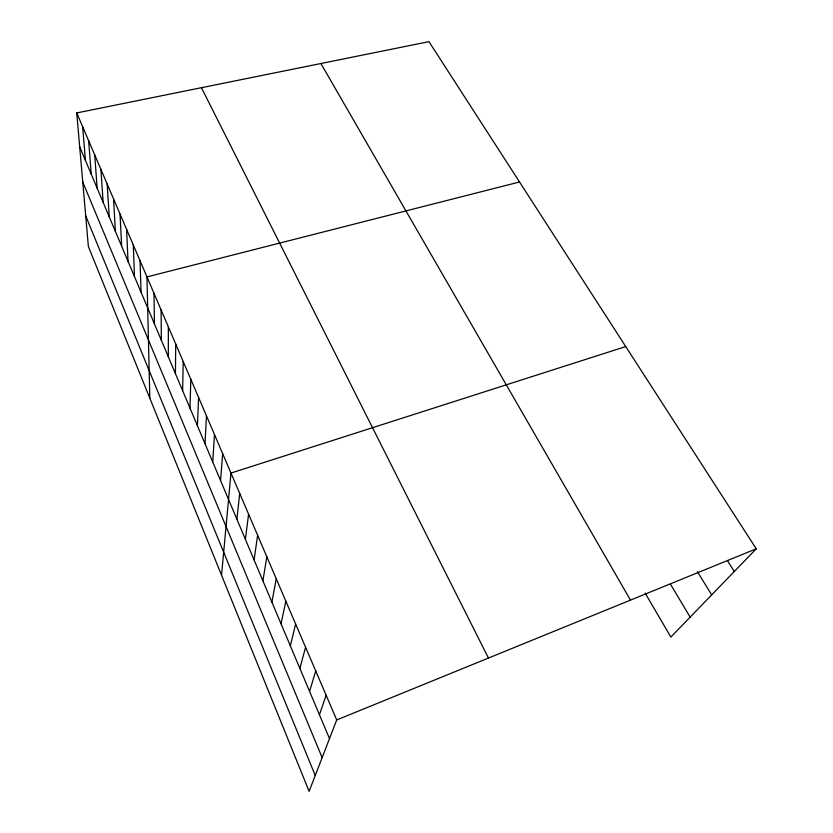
<?xml version="1.0" encoding="UTF-8"?>
<svg xmlns="http://www.w3.org/2000/svg" width="833" height="833" viewBox="0 0 833 833"><rect width="100%" height="100%" fill="white"/><g stroke="black" fill="none" stroke-linecap="round" stroke-linejoin="round"><path stroke-width="1.25" d="M168.328 356.784L168.349 326.848M175.43 373.611L175.721 344.05M182.646 390.698L183.208 361.543M189.976 408.076L190.83 379.338M197.431 425.736L198.587 397.435M205.012 443.697L206.469 415.844M212.727 461.961L214.498 434.587M220.568 480.526L222.661 453.652M221.536 575.187L230.98 473.061L625.739 346.559M236.895 519.23L239.696 493.428M245.412 539.388L248.578 514.169M254.075 559.922L257.636 535.307M262.895 580.82L266.862 556.84M271.891 602.113L276.264 578.8M281.044 623.802L285.844 601.176M290.373 645.898L295.621 624M299.87 668.41L305.586 647.272M309.564 691.359L315.759 671.013M319.435 714.756L326.13 695.232M76.74 112.944L336.719 719.951L309.116 791.35L88.381 246.537L76.74 112.944L428.964 41.65L756.26 548.812L670.857 637.068L645.148 593.117M336.719 719.951L756.26 548.812M519.521 181.979L146.962 276.91L149.825 398.205M727.49 560.692L734.3 571.511M697.408 571.646L711.663 594.897M670.326 583.964L690.161 617.118M320.913 63.527L630.477 600.114M201.451 87.704L488.45 658.049M79.687 146.795L329.504 738.611M82.759 182.042L322.152 757.614M85.716 215.872L315.249 775.481M82.644 126.731L85.424 160.384M88.642 140.725L91.245 174.159M94.723 154.938L97.138 188.143M100.897 169.359L103.136 202.336M107.176 184.01L109.217 216.747M113.548 198.889L115.391 231.366M120.025 214.008L121.649 246.204M126.595 229.356L128.011 261.281M133.28 244.954L134.477 276.587M140.069 260.812L141.037 292.123M153.98 293.289L154.469 323.943M161.102 309.928L161.342 340.239"/></g></svg>
